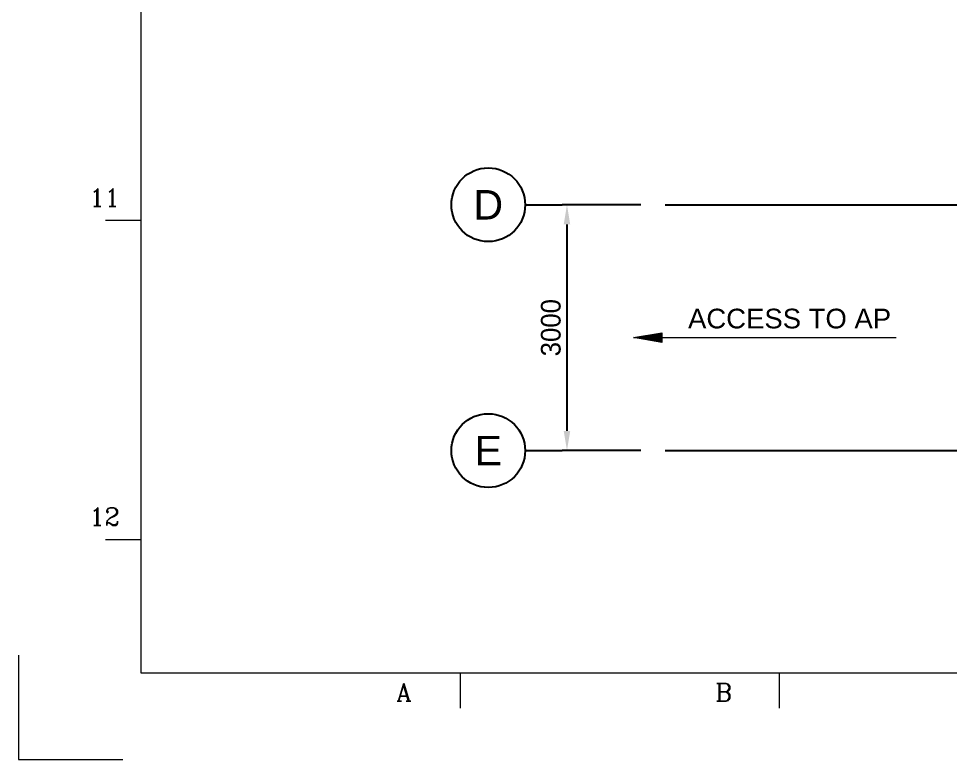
# Model space of a CAD drawing. Header units: millimetres. Extents: x -300 to 383236, y -195106 to -144646.
# Drawn here: x -300 to 11069, y -195106 to -186066 of the extents above; entities that cross this region are included whole.
import ezdxf
from ezdxf.enums import TextEntityAlignment as Align

# ---------------------------------------------------------------- set-up
doc = ezdxf.new("R2010")
doc.units = ezdxf.units.MM
doc.header["$LTSCALE"] = 60
doc.linetypes.add('CENTER', pattern=[2, 1.25, -0.25, 0.25, -0.25])
doc.layers.get('Defpoints').update_dxf_attribs({"color": 140})
for name, color, linetype in [('1', 7, 'Continuous'), ('1CEN', 20, 'CENTER'), ('C_BLOCK', 7, 'Continuous'), ('C_TEXT_01', 2, 'Continuous'), ('DIM', 7, 'Continuous'), ('DIM-SCALE', 7, 'Continuous')]:
    doc.layers.add(name, color=color, linetype=linetype)
doc.layers.add('TAN-TIT', color=30, linetype='Continuous', lineweight=0)
doc.layers.add('TEXT', color=3, linetype='Continuous', lineweight=0)
doc.styles.add('Arial', font='arial.ttf')
doc.styles.add('COM', font='COMPLEX', dxfattribs={"height": 5})
doc.styles.add('돋움', font='')
doc.styles.get('돋움').set_extended_font_data('Dotum')
doc.dimstyles.new('일반도면_0060', dxfattribs={"dimtxt": 240, "dimasz": 240, "dimexe": 60, "dimexo": 300, "dimgap": 75, "dimtad": 1, "dimdec": 0, "dimzin": 0, "dimdsep": 46, "dimtxsty": '돋움', "dimcen": -300, "dimclrd": 7, "dimclre": 7, "dimclrt": 2, "dimadec": 8, "dimazin": 0, "dimtfac": 1, "dimtdec": 0, "dimtix": 1, "dimtmove": 2, "dimatfit": 3, "dimfxl": 1, "dimtolj": 1, "dimtzin": 0, "dimarcsym": 0})

# ---------------------------------------------------------------- blocks, each defined once
blk = doc.blocks.new('*D81')
at = {"layer": 'Defpoints', "color": 0, "transparency": 16777216}
for p in [(7591, -188338), (6391, -191338), (7591, -191338)]:
    blk.add_point(p, dxfattribs=at)
at = {"layer": 'DIM-SCALE', "color": 7, "lineweight": -2, "transparency": 16777216}
for p, q in [((7291, -188338), (6331, -188338)), ((6391, -188578), (6391, -191098)), ((7291, -191338), (6331, -191338))]:
    blk.add_line(p, q, dxfattribs=at)
at = {"layer": 'DIM-SCALE', "color": 7, "transparency": 16777216}
for points in [[(6351, -188578), (6431, -188578), (6391, -188338)], [(6351, -191098), (6431, -191098), (6391, -191338)]]:
    blk.add_solid(points, dxfattribs=at)
at = {"layer": 'DIM-SCALE', "color": 2, "transparency": 16777216, "insert": (6195, -189838), "char_height": 240, "attachment_point": 5, "rotation": 90, "style": '돋움'}
blk.add_mtext('\\A1;3000', dxfattribs=at)
blk = doc.blocks.new('BORDER')
at = {"layer": 'TAN-TIT'}
for p, q in [((4977, 164680), (4977, 3520)), ((4977, 21915), (3534, 21915)), ((4977, 8937), (3534, 8937)), ((4977, 3520), (232823, 3520)), ((17955, 3520), (17955, 2078)), ((30934, 3520), (30934, 2078))]:
    blk.add_line(p, q, dxfattribs=at)
at = {"layer": 'TAN-TIT', "linetype": 'Continuous'}
for p, q in [((0, 4241), (0, 0)), ((0, 0), (4241, 0))]:
    blk.add_line(p, q, dxfattribs=at)
at = {"layer": 'TAN-TIT', "style": 'COM'}
for s, p in [('11', (4111, 22492)), ('12', (4111, 9513))]:
    blk.add_text(s, height=721, dxfattribs=at).set_placement(p, align=Align.RIGHT)
for s, p in [('A', (15359, 2366)), ('B', (28338, 2366))]:
    blk.add_text(s, height=721, dxfattribs=at).set_placement(p)

msp = doc.modelspace()

# ---------------------------------------------------------------- linework, layer by layer
at = {"layer": '1CEN', "color": 1, "ltscale": 50}
for p, q in [((7590.5, -188337.9), (18590.5, -188337.9)), ((7590.5, -191337.9), (18590.5, -191337.9))]:
    msp.add_line(p, q, dxfattribs=at)
at = {"layer": 'C_BLOCK', "color": 7, "linetype": 'Continuous', "lineweight": 0}
msp.add_line((7203, -189959.1), (10405.9, -189959.1), dxfattribs=at)
at = {"layer": 'C_BLOCK', "color": 1, "linetype": 'Continuous', "lineweight": 13}
for points in [[(7548.6, -190016.7), (7548.6, -190016.7), (7203, -189959.1), (7548.6, -189901.5)], [(7548.6, -190016.7), (7548.6, -190016.7), (7203, -189959.1), (7548.6, -189901.5)], [(7542.8, -190009.9), (7542.8, -190009.9), (7238, -189959.1), (7542.8, -189908.3)], [(7542.8, -190009.9), (7542.8, -190009.9), (7238, -189959.1), (7542.8, -189908.3)], [(7537.1, -190003.1), (7537.1, -190003.1), (7273, -189959.1), (7537.1, -189915.1)], [(7537.1, -190003.1), (7537.1, -190003.1), (7273, -189959.1), (7537.1, -189915.1)], [(7531.3, -189996.3), (7531.3, -189996.3), (7308.1, -189959.1), (7531.3, -189921.9)], [(7531.3, -189996.3), (7531.3, -189996.3), (7308.1, -189959.1), (7531.3, -189921.9)], [(7525.6, -189989.5), (7525.6, -189989.5), (7343.2, -189959.1), (7525.6, -189928.7)], [(7525.6, -189989.5), (7525.6, -189989.5), (7343.2, -189959.1), (7525.6, -189928.7)], [(7519.8, -189982.7), (7519.8, -189982.7), (7378.2, -189959.1), (7519.8, -189935.5)], [(7519.8, -189982.7), (7519.8, -189982.7), (7378.2, -189959.1), (7519.8, -189935.5)], [(7514, -189975.9), (7514, -189975.9), (7413.2, -189959.1), (7514, -189942.3)], [(7514, -189975.9), (7514, -189975.9), (7413.2, -189959.1), (7514, -189942.3)], [(7508.3, -189969.1), (7508.3, -189969.1), (7448.3, -189959.1), (7508.3, -189949.1)], [(7508.3, -189969.1), (7508.3, -189969.1), (7448.3, -189959.1), (7508.3, -189949.1)], [(7502.5, -189962.3), (7502.5, -189962.3), (7483.3, -189959.1), (7502.5, -189955.9)], [(7502.5, -189962.3), (7502.5, -189962.3), (7483.3, -189959.1), (7502.5, -189955.9)]]:
    msp.add_3dface(points, dxfattribs=at)
at = {"layer": 'DIM'}
for p, q in [((5880.5, -188337.9), (6330.5, -188337.9)), ((5880.5, -191337.9), (6330.5, -191337.9))]:
    msp.add_line(p, q, dxfattribs=at)
for centre in [(5430.5, -188337.9), (5430.5, -191337.9)]:
    msp.add_circle(centre, 450, dxfattribs=at)

# ---------------------------------------------------------------- block references
at = {"layer": '1', "xscale": 0.3, "yscale": 0.3, "zscale": 0.3}
msp.add_blockref('BORDER', (-300, -195106.1), dxfattribs=at)

# ---------------------------------------------------------------- texts
at = {"layer": 'C_TEXT_01', "color": 6, "style": 'Arial'}
msp.add_text('ACCESS TO AP', height=240, dxfattribs=at).set_placement((9107.2, -189846.4), align=Align.CENTER)
at = {"layer": 'TEXT', "color": 3, "linetype": 'Continuous', "style": 'Arial'}
for s, p in [('D', (5430.5, -188337.9)), ('E', (5430.5, -191337.9))]:
    msp.add_text(s, height=360, dxfattribs=at).set_placement(p, align=Align.MIDDLE)

# ---------------------------------------------------------------- dimensions: what is measured, and where the dimension line sits
at = {"layer": 'DIM-SCALE'}
dim = msp.add_linear_dim(base=(6390.5, -191337.9), p1=(7590.5, -188337.9), p2=(7590.5, -191337.9), angle=90, dimstyle='일반도면_0060', dxfattribs=at)
dim.commit()
dim.dimension.update_dxf_attribs({"geometry": '*D81', "text_midpoint": (6195.3, -189837.9)})

doc.saveas('drawing.dxf')
